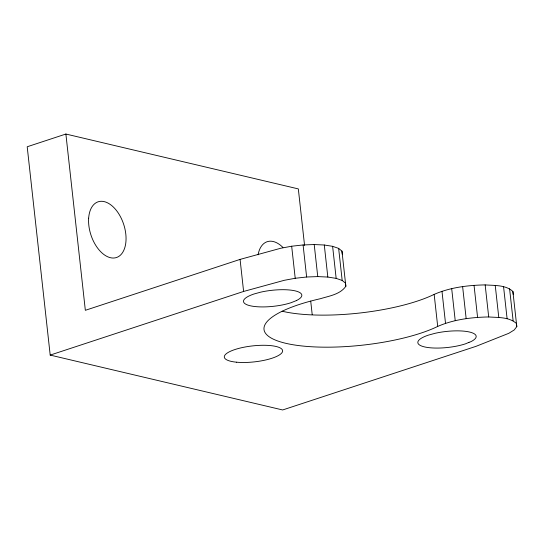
<?xml version="1.0" encoding="UTF-8"?>
<svg xmlns="http://www.w3.org/2000/svg" width="544" height="544" viewBox="0 0 544 544"><rect width="100%" height="100%" fill="white"/><g stroke="black" fill="none" stroke-linecap="round" stroke-linejoin="round"><path stroke-width="0.82" d="M65.885 134.035L85.34 310.311L240.074 259.4L280.738 248.254L291.672 246.221L303.09 244.956L314.214 244.542L324.285 245.011L332.615 246.323L338.64 248.397L341.952 251.09L345.855 286.266C340.19 294.454 329.215 295.977 320.341 298.717A96.39 26.404 -6.3 0 0 285.695 343.284A96.39 26.404 -6.3 0 0 437.702 326.427C453.716 319.45 471.376 317.295 488.702 316.948C497.998 317.676 509.055 316.778 516.433 323.496L516.8 326.624L514.196 329.97L508.803 333.309L476.054 346.324L282.649 409.965L50.198 355.089L27.2 146.764L65.885 134.035L298.33 188.911L304.565 245.419M282.152 311.229A96.39 26.404 -6.3 0 0 434.166 294.379C450.174 287.402 467.833 285.246 485.16 284.9C494.462 285.62 505.512 284.723 512.897 291.448L513.264 294.569M50.198 355.089L243.61 291.448L284.281 280.303L295.215 278.276L306.632 277.005L317.75 276.59L327.821 277.059L336.158 278.378L342.183 280.452L345.488 283.138L345.855 286.266M341.952 251.09L342.312 254.218M512.897 291.448L516.8 326.624M509.585 288.755L513.128 320.804M503.56 286.681L507.103 318.73M495.23 285.369L498.773 317.417M485.16 284.9L488.702 316.948M474.035 285.314L477.578 317.363M462.618 286.579L466.16 318.628M451.69 288.612L455.226 320.661M441.98 291.271L445.522 323.32M434.166 294.379L437.702 326.427M338.64 248.397L342.183 280.452M332.615 246.323L336.158 278.378M324.285 245.011L327.821 277.059M314.214 244.542L317.75 276.59M310.712 301.084L312.202 314.582M303.09 244.956L306.632 277.005M291.672 246.221L295.215 278.276M240.074 259.4L243.61 291.448M258.094 254.803A29.335 17.218 71.8 0 1 282.928 247.459M468.935 342.373L465.487 343.828A29.335 8.038 -6.3 0 1 424.436 346.888A29.335 8.038 -6.3 0 1 428.509 335.097L434.982 333.329A29.335 8.038 -6.3 0 1 469.567 332.037A29.335 8.038 -6.3 0 1 470.703 341.761L468.935 342.373M296.364 300.601L291.156 302.675A29.335 8.038 -6.3 0 1 250.097 305.735A29.335 8.038 -6.3 0 1 254.177 293.944L260.644 292.169A29.335 8.038 -6.3 0 1 295.229 290.884A29.335 8.038 -6.3 0 1 296.364 300.601M236.45 362.188A29.335 8.038 -6.3 0 0 282.486 351.723A29.335 8.038 -6.3 0 0 241.434 347.752A29.335 8.038 -6.3 0 0 236.45 362.188M88.652 218.185A29.335 17.218 71.8 0 0 115.083 257.876A29.335 17.218 71.8 0 0 118.198 212.915A29.335 17.218 71.8 0 0 88.652 218.185"/></g></svg>
